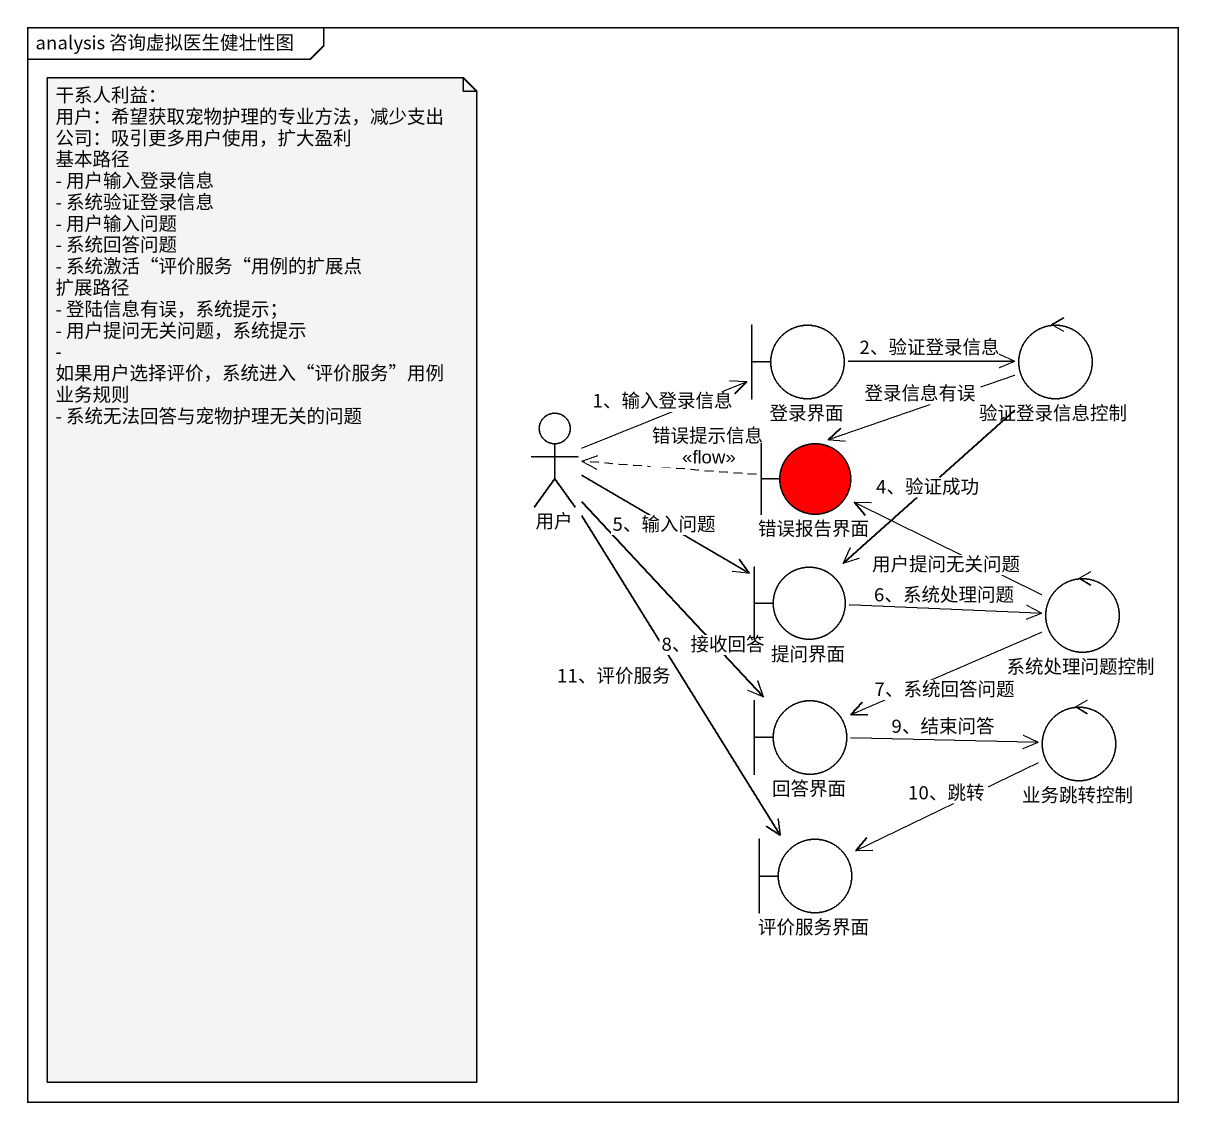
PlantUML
@startuml
mainframe analysis 咨询虚拟医生健壮性图
boundary 登录界面
control 验证登录信息控制
actor 用户
boundary 错误报告界面 #FF0000
boundary 提问界面
control 系统处理问题控制
boundary 回答界面
control 业务跳转控制
boundary 评价服务界面
登录界面 -right-> 验证登录信息控制 : 2、验证登录信息
验证登录信息控制 -left-> 错误报告界面 : 登录信息有误
验证登录信息控制 --> 提问界面 : 4、验证成功
用户 -right-> 登录界面 : 1、输入登录信息
用户 -right-> 提问界面 : 5、输入问题
用户 --> 回答界面 : 8、接收回答
用户 --> 评价服务界面 : 11、评价服务
错误报告界面 .left.> 用户 : 错误提示信息\n<<flow>>
提问界面 -right-> 系统处理问题控制 : 6、系统处理问题
系统处理问题控制 -left-> 错误报告界面 : 用户提问无关问题
系统处理问题控制 -left-> 回答界面 : 7、系统回答问题
回答界面 -right-> 业务跳转控制 : 9、结束问答
业务跳转控制 -left-> 评价服务界面 : 10、跳转
note as N1
  干系人利益：
  用户：希望获取宠物护理的专业方法，减少支出
  公司：吸引更多用户使用，扩大盈利
  基本路径
  - 用户输入登录信息
  - 系统验证登录信息
  - 用户输入问题
  - 系统回答问题
  - 系统激活“评价服务“用例的扩展点
  扩展路径
  - 登陆信息有误，系统提示；
  - 用户提问无关问题，系统提示
  - 如果用户选择评价，系统进入“评价服务”用例
  业务规则
  - 系统无法回答与宠物护理无关的问题
end note
@enduml
